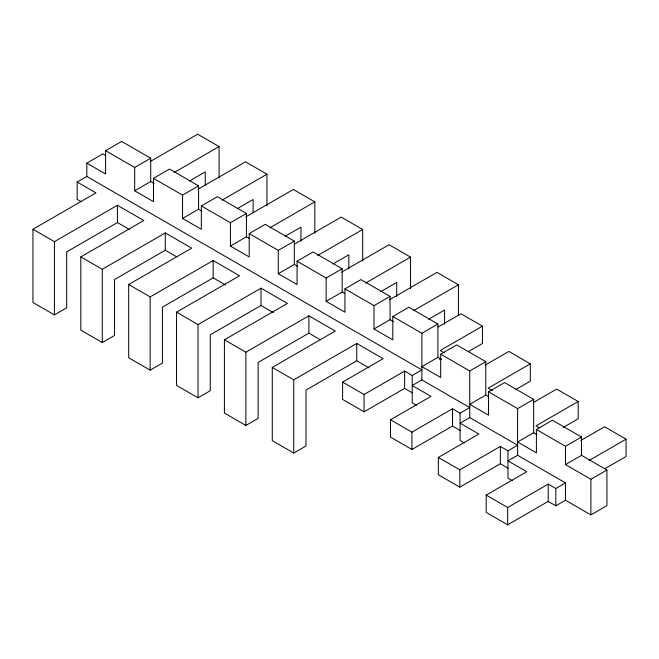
<?xml version="1.0" encoding="UTF-8"?>
<svg xmlns="http://www.w3.org/2000/svg" width="659" height="659" viewBox="0 0 659 659"><rect width="100%" height="100%" fill="white"/><g stroke="black" fill="none" stroke-linecap="round" stroke-linejoin="round"><path stroke-width="0.99" d="M105.605 150.689L121.635 141.43L150.713 158.218L150.713 181.546L134.675 190.797L134.675 167.468L105.605 150.689L105.605 174.017L86.815 163.16L86.815 176.455L421.875 369.905L412.221 375.482L404.618 371.091L364.073 394.502L342.606 382.105L342.606 399.412L364.073 411.809L404.618 388.398L412.221 392.789M86.815 163.16L102.845 153.909L105.407 155.384M81.428 201.811L77.161 199.339L77.161 182.032L86.815 176.455M134.675 167.468L150.713 158.218M129.741 229.703L117.417 222.585L66.666 251.886L66.666 307.827L54.425 314.895L32.95 302.506L32.95 229.258L95.95 192.881L77.161 182.032M150.944 161.125L197.618 134.189L219.085 146.578L219.085 178.045M153.473 178.317L169.503 169.066L198.581 185.846L198.581 209.175L182.543 218.434L182.543 195.105L153.473 178.317L153.473 201.646L134.675 190.797M32.95 229.258L54.425 241.647L117.417 205.278L143.819 220.518L80.818 256.886L80.818 330.134L102.285 342.532L114.534 335.464L114.534 279.523L165.285 250.222L176.727 256.829M174.182 172.51L219.085 146.578M189.322 181.077L205.246 171.884L205.246 185.064M182.543 195.105L198.581 185.846M197.931 189.273L245.486 161.817L266.953 174.215L266.953 205.682M201.341 205.954L217.371 196.695L246.441 213.483L246.441 236.812L230.411 246.071L230.411 222.742L201.341 205.954L201.341 229.283L182.543 218.434M80.818 256.886L102.285 269.284L165.285 232.915L191.678 248.155L128.686 284.523L128.686 357.771L150.153 370.169L162.402 363.101L162.402 307.16L213.154 277.859L225.469 284.968M222.05 200.147L266.953 174.215M237.191 208.714L253.114 199.52L253.114 212.7M230.411 222.742L246.441 213.483M245.799 216.91L293.346 189.454L314.821 201.852L314.821 233.319M249.201 233.591L265.239 224.332L294.309 241.12L294.309 264.448L278.279 273.707L278.279 250.379L249.201 233.591L249.201 256.919L230.411 246.071M128.686 284.523L150.153 296.921L213.154 260.552L239.547 275.791L176.546 312.16L176.546 385.408L198.021 397.805L210.262 390.738L210.262 334.797L261.022 305.496L273.337 312.605M269.91 227.783L314.821 201.852M285.05 236.35L300.982 227.149L300.982 241.342M278.279 250.379L294.309 241.12M294.548 244.036L341.214 217.091L362.689 229.489L362.689 260.956M297.069 261.228L313.099 251.969L342.178 268.757L342.178 292.085L326.147 301.344L326.147 278.016L297.069 261.228L297.069 284.556L278.279 273.707M176.546 312.16L198.021 324.558L261.022 288.189L287.415 303.428L224.414 339.797L224.414 413.045L245.889 425.442L258.13 418.366L258.13 362.434L308.882 333.133L320.323 339.731M317.778 255.412L362.689 229.489M332.919 263.979L348.842 254.786L348.842 268.979M326.147 278.016L342.178 268.757M341.535 272.175L389.082 244.728L410.549 257.125L410.549 288.584M344.937 288.864L360.967 279.605L390.046 296.393L390.046 319.722L374.007 328.973L374.007 305.644L344.937 288.864L344.937 312.193L326.147 301.344M224.414 339.797L245.889 352.194L308.882 315.818L335.283 331.057L272.282 367.434L272.282 440.682L293.749 453.071L305.998 446.003L305.998 390.062L356.75 360.761L369.073 367.879M365.646 283.049L410.549 257.125M380.787 291.616L396.71 282.423L396.71 296.616M374.007 305.644L390.046 296.393M389.395 299.812L436.95 272.365L458.417 284.762L458.417 315.208M374.007 328.973L392.805 339.83L392.805 316.493L408.835 307.242L437.906 324.03L437.906 357.392L421.875 366.643L440.665 377.492L440.665 354.163L456.703 344.912L485.774 361.692L485.774 395.062L469.743 404.313L488.533 415.162L488.533 391.833L504.572 382.582L533.642 399.362L533.642 432.724L517.612 441.983L536.401 452.832L536.401 429.503L552.431 420.244L581.51 437.032L581.51 455.344L606.923 470.024L606.923 505.642L590.892 514.893L565.48 500.222L555.817 505.799L548.214 501.408L507.677 524.811L486.202 512.422L486.202 495.107L526.747 471.704L507.957 460.855L517.612 455.278L565.48 482.915L565.48 500.222M272.282 367.434L293.749 379.831L356.75 343.454L383.151 358.694L342.606 382.105M413.514 310.686L458.417 284.762M428.655 319.253L444.578 310.059L444.578 324.253M392.805 316.493L421.875 333.281L437.906 324.03M438.12 326.955L460.979 313.758L482.454 326.156L482.454 343.463L468.384 351.585M482.454 326.156L440.245 350.522L444.471 352.96M439.569 359.69L441.225 358.735M390.474 419.775L411.941 432.164L452.486 408.761L460.089 413.152L469.743 407.575L421.875 379.938L412.221 385.515L431.011 396.364L390.474 419.775L390.474 437.082L411.941 449.479L452.486 426.068L460.089 430.459M440.665 354.163L469.743 370.951L485.774 361.692M485.106 365.135L508.847 351.428L530.314 363.826L530.314 381.133L515.371 389.766M530.314 363.826L488.113 388.192L492.339 390.63M438.334 457.437L459.809 469.834L500.354 446.431L507.957 450.822L517.612 445.245L469.743 417.608L460.089 423.185L478.879 434.034L438.334 457.437L438.334 474.752L459.809 487.149L500.354 463.738L507.957 468.129M488.533 391.833L517.612 408.621L533.642 399.362M533.848 402.295L556.715 389.098L578.182 401.496L578.182 418.803L563.239 427.436M578.182 401.496L535.981 425.862L539.359 427.815M536.401 429.503L565.48 446.291L581.51 437.032M580.834 440.476L604.575 426.768L626.05 439.166L626.05 456.473L604.946 468.656M565.48 446.291L565.48 464.603L581.51 455.344M486.202 495.107L507.677 507.504L548.214 484.101L555.817 488.492L565.48 482.915M589.121 460.484L626.05 439.166M565.48 464.603L590.892 479.274L606.923 470.024M150.713 181.546L154.132 183.515M198.581 209.175L201.992 211.152M246.441 236.812L249.003 238.294M294.309 264.448L297.728 266.425M342.178 292.085L344.739 293.56M390.046 319.722L393.456 321.691M437.906 357.392L441.324 359.361M485.774 395.062L488.335 396.537M533.642 432.724L537.06 434.701M416.496 405.285L412.221 402.822L412.221 375.482M464.356 442.955L460.089 440.492L460.089 413.152M512.224 480.625L507.957 478.162L507.957 450.822M590.892 479.274L590.892 514.893M555.817 488.492L555.817 505.799M548.214 484.101L548.214 501.408M517.612 408.621L517.612 455.278M507.677 507.504L507.677 524.811M500.354 446.431L500.354 463.738M469.743 370.951L469.743 417.608M459.809 469.834L459.809 487.149M452.486 408.761L452.486 426.068M421.875 333.281L421.875 379.938M411.941 432.164L411.941 449.479M404.618 371.091L404.618 388.398M364.073 394.502L364.073 411.809M356.75 343.454L356.75 360.761M308.882 315.818L308.882 333.133M293.749 379.831L293.749 453.071M261.022 288.189L261.022 305.496M245.889 352.194L245.889 425.442M213.154 260.552L213.154 277.859M198.021 324.558L198.021 397.805M165.285 232.915L165.285 250.222M150.153 296.921L150.153 370.169M117.417 205.278L117.417 222.585M102.285 269.284L102.285 342.532M54.425 241.647L54.425 314.895"/></g></svg>
